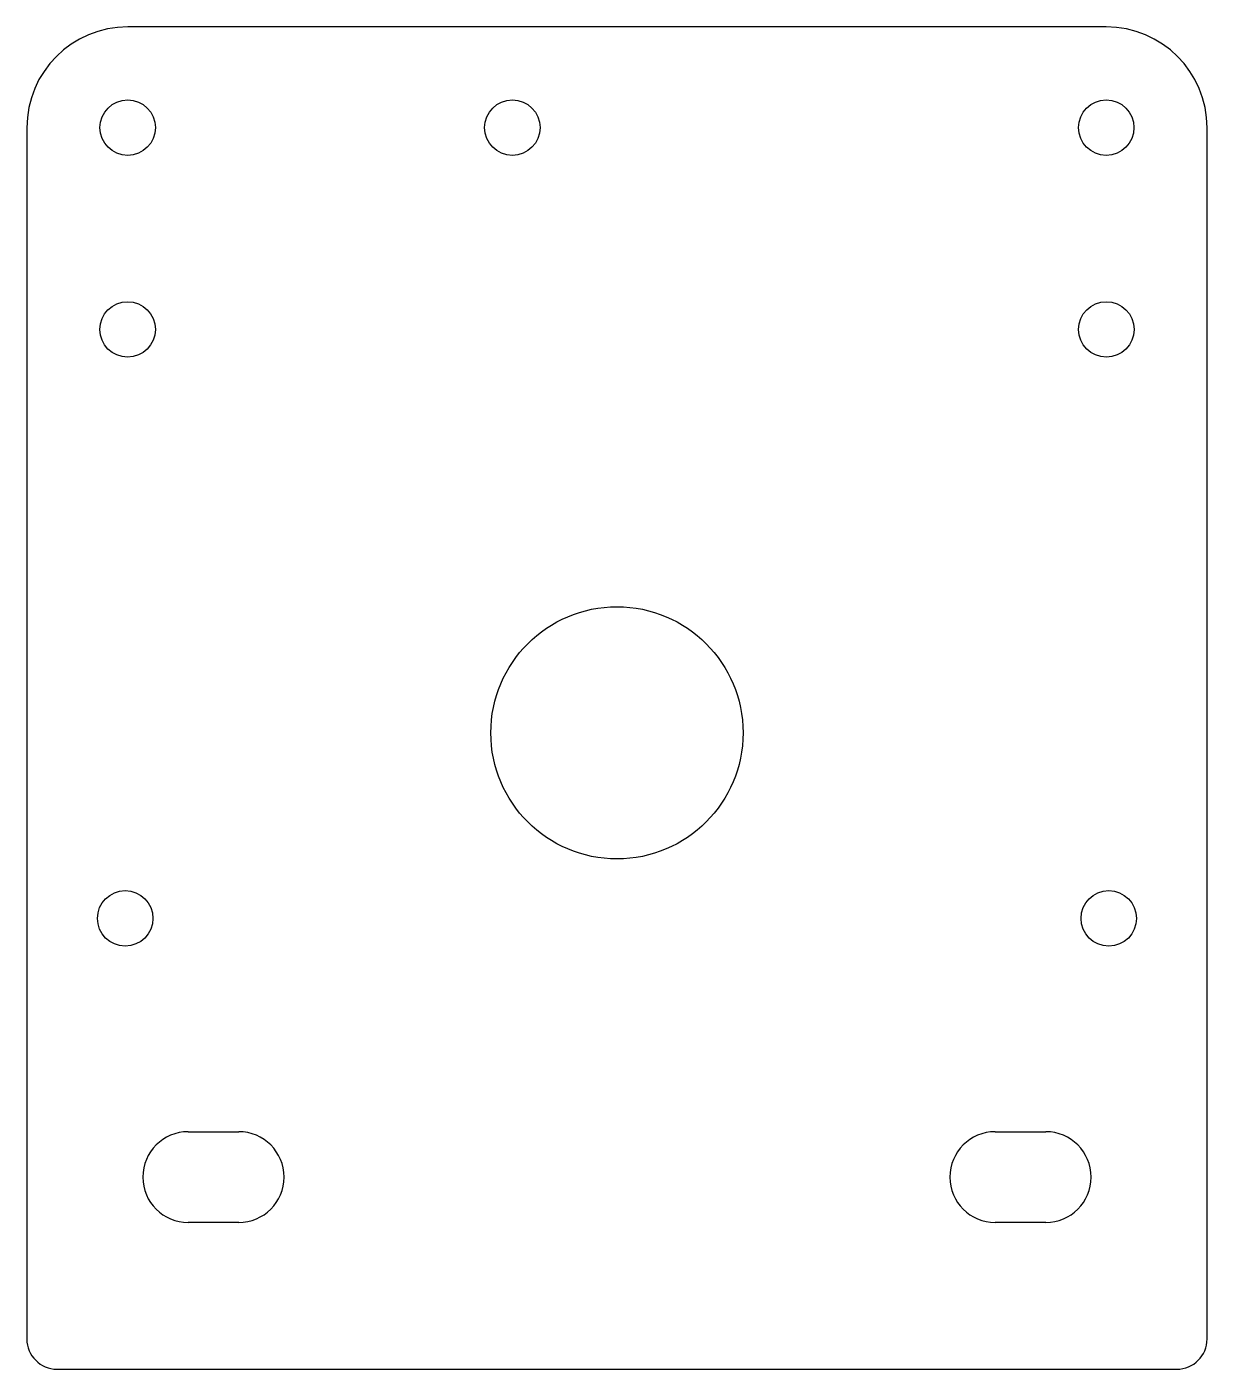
# Model space of a CAD drawing. Header units: inches. Extents: x 1 to 118, y 1 to 134.
import ezdxf

# ---------------------------------------------------------------- set-up
doc = ezdxf.new("R2010")
doc.units = ezdxf.units.IN
doc.header["$MEASUREMENT"] = 0

msp = doc.modelspace()

# ---------------------------------------------------------------- linework, layer by layer
at = {"color": 7, "linetype": 'Continuous', "lineweight": 25}
for p, q in [((108.42, 134.44), (11.42, 134.44)), ((1.42, 124.44), (1.42, 4.34)), ((118.42, 4.34), (118.42, 124.44)), ((4.42, 1.34), (115.42, 1.34))]:
    msp.add_line(p, q, dxfattribs=at)
for p, q in [((17.42, 24.89), (22.42, 24.89)), ((97.42, 24.89), (102.42, 24.89)), ((22.42, 15.89), (17.42, 15.89)), ((102.42, 15.89), (97.42, 15.89))]:
    msp.add_line(p, q)
for centre, radius in [((11.42, 124.45), 2.75), ((49.55, 124.45), 2.75), ((108.42, 124.45), 2.75), ((11.41, 104.44), 2.75), ((108.43, 104.44), 2.75), ((59.92, 64.44), 12.5), ((11.17, 46.04), 2.75), ((108.67, 46.04), 2.75)]:
    msp.add_circle(centre, radius, dxfattribs=at)
for centre, radius, start, end in [((11.42, 124.44), 10, 90, 180), ((108.42, 124.44), 10, 0, 90), ((4.42, 4.34), 3, 180, 270), ((115.42, 4.34), 3, 270, 0)]:
    msp.add_arc(centre, radius, start, end, dxfattribs=at)
for centre, start, end in [((17.42, 20.39), 90, 270), ((22.42, 20.39), 270, 90), ((97.42, 20.39), 90, 270), ((102.42, 20.39), 270, 90)]:
    msp.add_arc(centre, 4.5, start, end)

doc.saveas('drawing.dxf')
